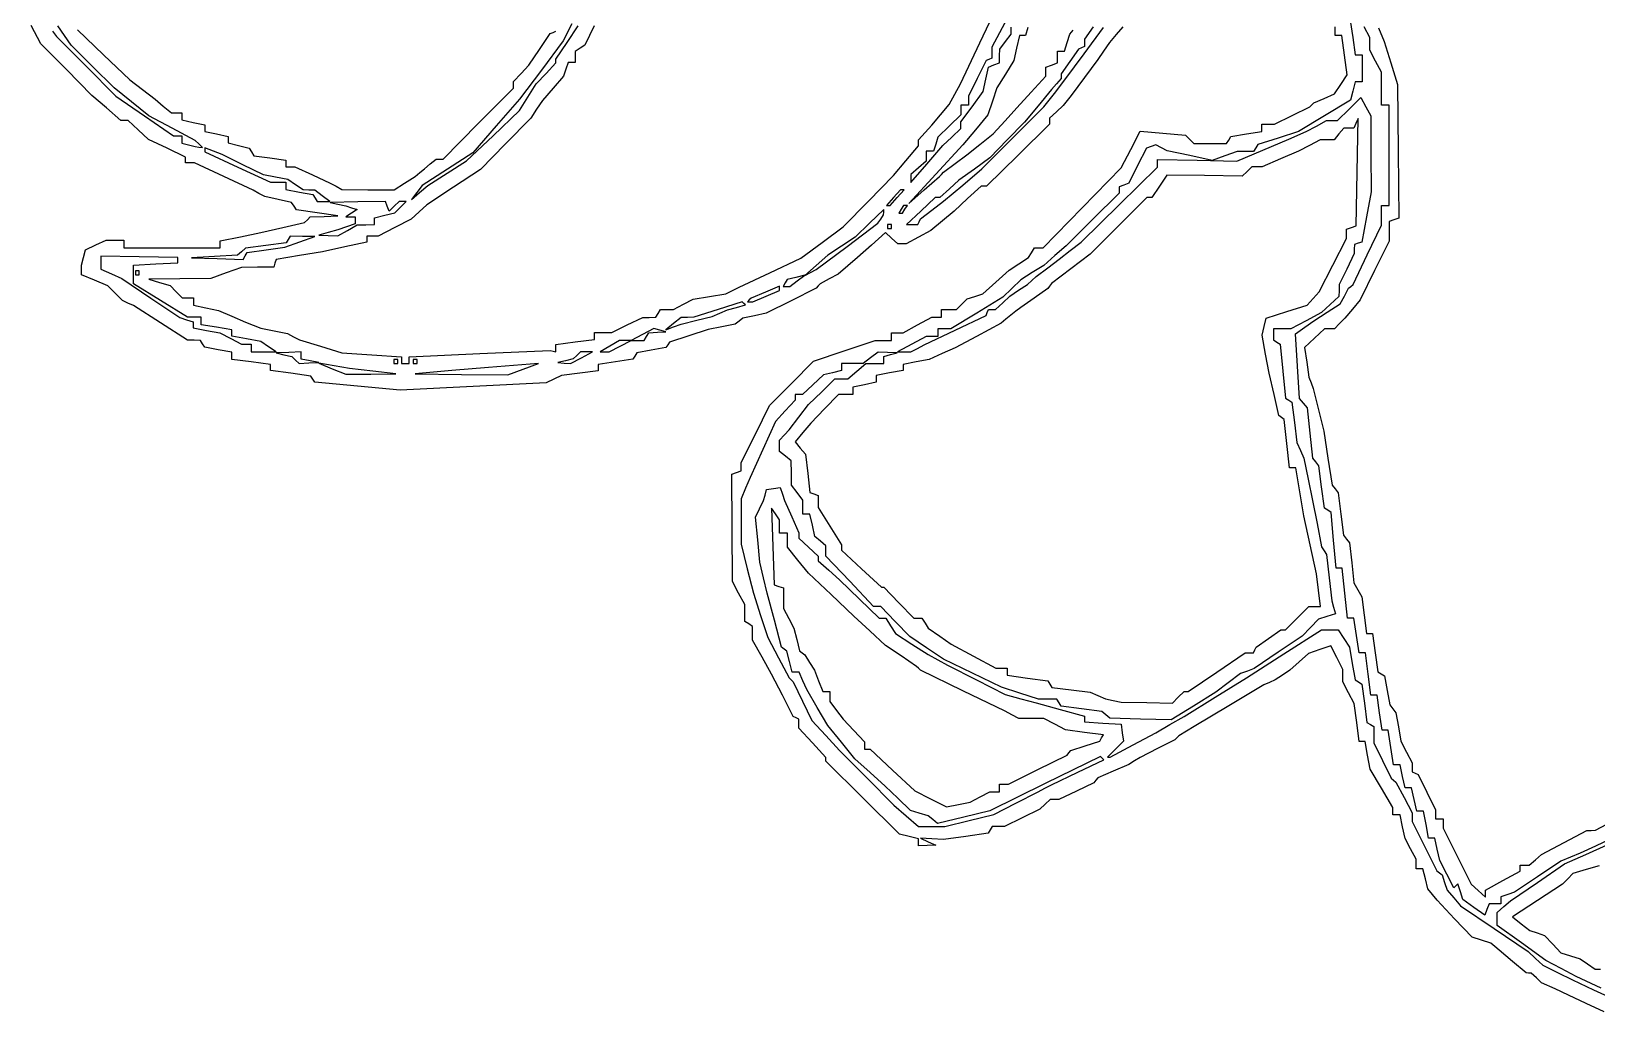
# Model space of a CAD drawing. Header units: millimetres. Extents: x 44 to 275, y 10 to 234.
# Drawn here: x 49.3 to 156.7, y 13.5 to 80.7 of the extents above; entities that cross this region are included whole.
import ezdxf

# ---------------------------------------------------------------- set-up
doc = ezdxf.new("R2010")
doc.units = ezdxf.units.MM
doc.layers.add('Capa_1', color=7, linetype='CONTINUOUS')

msp = doc.modelspace()

# ---------------------------------------------------------------- linework, layer by layer
at = {"layer": 'Capa_1', "color": 7}
for points in [[(87.896606, 81.0748), (87.251618, 79.75188), (86.92064, 79.54029), (86.589663, 79.32871), (86.589663, 78.94498), (86.589663, 78.56125), (86.342909, 78.56125), (86.096156, 78.56125), (85.943494, 78.09823), (85.790832, 77.63521), (85.065768, 76.80234), (84.340705, 75.96948), (83.94383, 75.35569), (83.546955, 74.74191), (81.815666, 72.98904), (80.084377, 71.23617), (78.243791, 70.02162), (76.403205, 68.80708), (75.874038, 68.3174), (75.344871, 67.82772), (74.212245, 67.24136), (73.079618, 66.655), (72.690891, 66.655), (72.302163, 66.655), (72.302163, 66.44732), (72.302163, 66.23964), (70.780809, 65.91278), (69.259455, 65.58593), (67.671955, 65.32185), (66.084455, 65.05778), (65.996265, 64.79806), (65.908075, 64.53834), (64.805644, 64.52674), (63.703214, 64.51514), (62.64488, 64.13386), (61.586547, 63.75259), (59.46988, 63.72589), (57.353214, 63.69919), (58.07538, 63.48169), (58.797547, 63.26418), (59.218758, 62.84297), (59.63997, 62.42176), (60.017946, 62.42176), (60.395922, 62.42176), (60.395922, 62.1782), (60.395922, 61.93464), (61.254757, 61.74601), (62.113593, 61.55738), (63.040695, 61.15914), (63.967797, 60.76091), (64.496964, 60.54841), (65.02613, 60.33591), (65.943488, 60.15457), (66.860845, 59.97322), (67.266404, 59.76138), (67.671964, 59.54953), (69.127172, 59.10522), (70.58238, 58.66091), (72.632901, 58.51915), (74.683422, 58.3774), (74.683422, 58.15062), (74.683422, 57.92384), (74.945664, 57.92175), (75.210248, 57.92175), (75.210248, 58.15589), (75.210248, 58.39002), (80.038894, 58.60155), (84.867539, 58.81307), (85.065977, 58.76427), (85.264414, 58.71547), (85.264414, 58.97094), (85.264414, 59.22642), (86.587331, 59.40191), (87.910248, 59.5774), (87.910248, 59.80789), (87.910248, 60.03839), (88.50556, 60.04739), (89.100873, 60.05639), (90.159206, 60.5676), (91.217539, 61.07881), (91.664945, 61.08781), (92.112351, 61.09681), (92.275873, 61.3614), (92.439394, 61.62598), (92.8868, 61.62798), (93.334206, 61.62998), (94.011308, 61.98333), (94.68841, 62.33669), (95.808801, 62.51585), (96.929192, 62.695), (97.380658, 62.92305), (97.832123, 63.1511), (99.94879, 64.14735), (102.06546, 65.1436), (103.52066, 66.22113), (104.97587, 67.29866), (106.69566, 69.05359), (108.41546, 70.80851), (109.27535, 71.83277), (110.13525, 72.85702), (110.13525, 73.06271), (110.13525, 73.26839), (110.59827, 73.76978), (111.06129, 74.27117), (111.65161, 74.97727), (112.24193, 75.68338), (112.62855, 76.39411), (113.01517, 77.10485), (114.35333, 79.92124), (115.6915, 82.73763)], [(124.155039, 81.02059), (123.692019, 80.47562), (123.228999, 79.93065), (122.832129, 79.34644), (122.435249, 78.76224), (121.517889, 77.53583), (120.600529, 76.30942), (120.327269, 75.96007), (120.053999, 75.61072), (119.590979, 75.17366), (119.127959, 74.7366), (119.127959, 74.53352), (119.127959, 74.33044), (116.965449, 72.21107), (114.802939, 70.09171), (114.621209, 70.09171), (114.439479, 70.09171), (113.507039, 69.23181), (112.574609, 68.37192), (111.777879, 67.71046), (110.981149, 67.049), (110.138319, 66.58598), (109.295489, 66.12296), (109.007039, 66.12296), (108.718589, 66.12296), (108.290689, 66.51019), (107.862799, 66.89743), (106.904569, 66.04717), (105.946349, 65.19692), (105.283719, 64.62301), (104.621099, 64.04911), (104.003179, 63.72351), (103.385249, 63.39791), (103.252959, 63.23908), (103.120669, 63.08025), (101.400879, 62.232), (99.681085, 61.38375), (98.887335, 61.20333), (98.093585, 61.02291), (97.829002, 60.82536), (97.564419, 60.62781), (96.638377, 60.44048), (95.712335, 60.25314), (94.389419, 59.81461), (93.066502, 59.37608), (92.933604, 59.20193), (92.800706, 59.02778), (91.806202, 58.84121), (90.811699, 58.65464), (90.676162, 58.43533), (90.540626, 58.21603), (89.356168, 58.03841), (88.17171, 57.86079), (88.17171, 57.64246), (88.17171, 57.42413), (86.914939, 57.25749), (85.658168, 57.09084), (85.129002, 56.84966), (84.599835, 56.60847), (79.592466, 56.35096), (74.585097, 56.09345), (71.657549, 56.36679), (68.730001, 56.64013), (68.595127, 56.8516), (68.460252, 57.06308), (67.071189, 57.25222), (65.682127, 57.44136), (65.682127, 57.64703), (65.682127, 57.8527), (64.35921, 58.02819), (63.036293, 58.20368), (63.036293, 58.44717), (63.036293, 58.69065), (62.107329, 58.86492), (61.178365, 59.0392), (61.033381, 59.27379), (60.888397, 59.50837), (60.440991, 59.51957), (59.993585, 59.53077), (58.141502, 60.71213), (56.289418, 61.89349), (55.912755, 62.06974), (55.536092, 62.24599), (55.029669, 62.75241), (54.523246, 63.25883), (53.620395, 63.63607), (52.717543, 64.0133), (52.721143, 64.34048), (52.724743, 64.66766), (52.867006, 65.19691), (53.009269, 65.72617), (53.709892, 66.05681), (54.410514, 66.38745), (55.019224, 66.38745), (55.627934, 66.38745), (55.627934, 66.12287), (55.627934, 65.85828), (58.935226, 65.85828), (62.242517, 65.85828), (62.242517, 66.09657), (62.242517, 66.33486), (63.63158, 66.61707), (65.020642, 66.89928), (66.524074, 67.24281), (68.027507, 67.58633), (68.221818, 67.78064), (68.416128, 67.97495), (69.364219, 68.00795), (70.312309, 68.04095), (68.887917, 68.24793), (67.463525, 68.4549), (67.300417, 68.71084), (67.137309, 68.96678), (66.219952, 69.16596), (65.302595, 69.36513), (64.897035, 69.58442), (64.491476, 69.80371), (62.479337, 70.74141), (60.467199, 71.6791), (60.16738, 71.6791), (59.864414, 71.6791), (59.864414, 71.88122), (59.864414, 72.08334), (58.590952, 72.68794), (57.31749, 73.29254), (56.618124, 73.94103), (55.918759, 74.58951), (55.668131, 74.58951), (55.417502, 74.58951), (54.428648, 75.44941), (53.439794, 76.30931), (51.691167, 78.07511), (49.942539, 79.84092), (49.281081, 81.11312)], [(50.726109, 80.71616), (51.000871, 80.35977), (53.037584, 78.31135), (55.074297, 76.26293), (57.049574, 74.89742), (59.024851, 73.53191), (59.31234, 73.53191), (59.599829, 73.53191), (59.599829, 73.28673), (59.599829, 73.04154), (60.06285, 72.92054), (60.525871, 72.79954), (60.777227, 72.76885), (61.028581, 72.73815), (60.777227, 72.97776), (60.525873, 73.21738), (58.938373, 74.06419), (57.350873, 74.91101), (56.161706, 75.8751), (54.97254, 76.83919), (53.489805, 78.2944), (52.00707, 79.74961), (51.103429, 81.07753)], [(52.460229, 80.80747), (54.244207, 79.08768), (56.028184, 77.36789), (56.902799, 76.70643), (57.777414, 76.04497), (58.332345, 75.58195), (58.887277, 75.11893), (59.243668, 75.11893), (59.600059, 75.11893), (59.600059, 74.87537), (59.600059, 74.63181), (60.393809, 74.45747), (61.187559, 74.28314), (61.187559, 74.0606), (61.187559, 73.83806), (61.981309, 73.66372), (62.775059, 73.48939), (62.775059, 73.27451), (62.775059, 73.05963), (63.500013, 72.87768), (64.224967, 72.69573), (64.387923, 72.43206), (64.550879, 72.16839), (65.647344, 72.02132), (66.743809, 71.87426), (66.743809, 71.64451), (66.743809, 71.41476), (67.045558, 71.41476), (67.347307, 71.41476), (68.566912, 70.85428), (69.786517, 70.29379), (70.183392, 70.07609), (70.580267, 69.85838), (72.375286, 69.8433), (74.170532, 69.8277), (74.888827, 70.28729), (75.607123, 70.74689), (75.92867, 71.0149), (76.250217, 71.28291), (76.645107, 71.61364), (77.039997, 71.94437), (77.283177, 71.94437), (77.526357, 71.94437), (79.940178, 74.37895), (82.353998, 76.81353), (82.353998, 77.03585), (82.353998, 77.25816), (82.877661, 77.82025), (83.401325, 78.38234), (84.134432, 79.46283), (84.867539, 80.54333), (85.065977, 80.63153), (85.264414, 80.71973)], [(86.350569, 81.22516), (85.754332, 80.05489), (84.265074, 78.05016), (82.775817, 76.04544), (81.175845, 74.21301), (79.575873, 72.38058), (77.836917, 71.25402), (76.097961, 70.12746), (75.72481, 69.64687), (75.351659, 69.16628), (75.916794, 69.64713), (76.481929, 70.12797), (77.805668, 70.97005), (79.129407, 71.81212), (80.952918, 73.54662), (82.77643, 75.28113), (83.346822, 76.19246), (83.917214, 77.10379), (84.590814, 77.81984), (85.264414, 78.5359), (85.264414, 78.66647), (85.264414, 78.79705), (86.026924, 79.93479), (86.789435, 81.07254)], [(157.15599, 13.47141), (155.93639, 14.03821), (154.71678, 14.60501), (153.79477, 15.03039), (152.87277, 15.45578), (152.5191, 15.78651), (152.16544, 16.11724), (151.9859, 16.12124), (151.80636, 16.12524), (150.88032, 16.91194), (149.95428, 17.69864), (149.66937, 17.93367), (149.38447, 18.16871), (148.74333, 18.37061), (148.1022, 18.57251), (146.91157, 19.84321), (145.72095, 21.11392), (145.40094, 21.50312), (145.08094, 21.89233), (144.90924, 22.57643), (144.73754, 23.26054), (144.50164, 23.26054), (144.26574, 23.26054), (144.26374, 23.59127), (144.26174, 23.922), (143.89143, 24.63178), (143.52112, 25.34156), (143.34287, 26.15313), (143.16462, 26.96471), (142.92106, 26.96471), (142.6775, 26.96471), (142.6775, 27.21765), (142.6775, 27.47059), (141.89813, 28.7924), (141.11876, 30.11421), (140.94264, 31.053), (140.76652, 31.99179), (140.56547, 31.99179), (140.36442, 31.99179), (140.19119, 33.29767), (140.01796, 34.60355), (139.62957, 35.34819), (139.24117, 36.09283), (139.23917, 36.5152), (139.23717, 36.93757), (138.82964, 37.75449), (138.42211, 38.57141), (137.65618, 38.30441), (136.89025, 38.03741), (136.24818, 37.46199), (135.6061, 36.88658), (135.10654, 36.55417), (134.60697, 36.22175), (134.21009, 36.04954), (133.81322, 35.87733), (131.43197, 34.44884), (129.05072, 33.02036), (128.52155, 32.70451), (127.99238, 32.38866), (127.86009, 32.25613), (127.7278, 32.12359), (126.53717, 31.51856), (125.34655, 30.91352), (124.94967, 30.67147), (124.5528, 30.42942), (123.49447, 29.96762), (122.43613, 29.50582), (122.30384, 29.3415), (122.17155, 29.17717), (120.96354, 28.60011), (119.75552, 28.02304), (119.46108, 28.02304), (119.16664, 28.02304), (118.81701, 27.69231), (118.46738, 27.36158), (117.24778, 26.76627), (116.02817, 26.17096), (115.60975, 26.17096), (115.19132, 26.17096), (115.04691, 25.9373), (114.9025, 25.70364), (113.37765, 25.48654), (111.8528, 25.26945), (111.05905, 25.31805), (110.2653, 25.36665), (110.79447, 25.12591), (111.32363, 24.88517), (110.72832, 24.86657), (110.13301, 24.84797), (110.13301, 25.08387), (110.13301, 25.31977), (109.4858, 25.48221), (108.83859, 25.64465), (106.3108, 28.1479), (103.78301, 30.65116), (103.78301, 30.77755), (103.78301, 30.90394), (102.85823, 31.91085), (101.93345, 32.91776), (101.93245, 33.22644), (101.93145, 33.53512), (101.73302, 33.62332), (101.53458, 33.71152), (100.79723, 35.16673), (100.05988, 36.62194), (99.408169, 37.78803), (98.756455, 38.95412), (98.756455, 39.42606), (98.756455, 39.898), (98.491871, 40.06152), (98.227288, 40.22504), (98.225688, 40.80474), (98.224088, 41.38444), (97.799357, 42.17819), (97.374626, 42.97194), (97.347796, 46.65733), (97.320966, 50.34272), (97.64187, 50.44969), (97.962774, 50.55666), (97.962774, 50.84118), (97.962774, 51.1257), (98.943903, 53.08437), (99.925033, 55.04305), (101.428729, 56.5608), (102.932429, 58.07856), (105.043739, 58.79348), (107.155039, 59.50839), (107.718279, 59.50839), (108.281519, 59.50839), (108.281519, 59.77298), (108.281519, 60.03756), (108.679359, 60.03756), (109.077189, 60.03756), (110.064499, 60.56673), (111.051809, 61.09589), (111.386459, 61.09589), (111.721109, 61.09589), (111.721109, 61.36048), (111.721109, 61.62506), (112.231379, 61.62506), (112.741639, 61.62506), (113.103609, 61.98703), (113.465579, 62.349), (114.005599, 62.52039), (114.545619, 62.69179), (115.448469, 63.5094), (116.351319, 64.32701), (117.012769, 64.75562), (117.674229, 65.18423), (117.885819, 65.52131), (118.097399, 65.85839), (118.387939, 65.85839), (118.678479, 65.85839), (121.361869, 68.60096), (124.045269, 71.34353), (124.696209, 72.59504), (125.347149, 73.84656), (126.899109, 73.71125), (128.451059, 73.57594), (128.737959, 73.28904), (129.024859, 73.00214), (130.146949, 73.00214), (131.269039, 73.00214), (131.418339, 73.24371), (131.567629, 73.48527), (132.624579, 73.66384), (133.681519, 73.84241), (133.681519, 74.08373), (133.681519, 74.32506), (134.115569, 74.32506), (134.549609, 74.32506), (135.769209, 74.92013), (136.988819, 75.5152), (137.121109, 75.65312), (137.253399, 75.79104), (137.967009, 76.10434), (138.680619, 76.41763), (139.104189, 77.06408), (139.527759, 77.71053), (139.348679, 79.0605), (139.169599, 80.41048), (138.939109, 80.41048), (138.708609, 80.41048), (138.706609, 81.00579)], [(139.73854, 81.4553), (139.91616, 80.27084), (140.09378, 79.08638), (140.32832, 79.08638), (140.56286, 79.08638), (140.56286, 78.16034), (140.56286, 77.2343), (140.32696, 77.2343), (140.09106, 77.2343), (139.93312, 76.60503), (139.77519, 75.97577), (137.98621, 74.90446), (136.19724, 73.83315), (134.80415, 73.38529), (133.41107, 72.93743), (133.26719, 72.70461), (133.1233, 72.4718), (132.56239, 72.4718), (132.00147, 72.4718), (131.1409, 72.16061), (130.28033, 71.84943), (128.74087, 72.18397), (127.2014, 72.51852), (126.80453, 72.71788), (126.40765, 72.91724), (126.08598, 72.80778), (125.76431, 72.69832), (125.16294, 71.49419), (124.56157, 70.29006), (124.22784, 70.162), (123.89411, 70.03393), (123.89411, 69.81419), (123.89411, 69.59446), (122.07547, 67.79198), (120.25683, 65.98951), (119.49578, 65.32114), (118.73474, 64.65276), (117.94099, 64.15529), (117.14724, 63.65782), (116.53746, 63.05934), (115.92769, 62.46087), (114.14031, 61.38092), (112.35293, 60.30096), (111.90581, 60.30096), (111.45869, 60.30096), (111.45869, 60.03638), (111.45869, 59.7718), (111.06086, 59.7718), (110.66303, 59.7718), (109.67572, 59.24263), (108.68841, 58.71346), (109.1511, 58.71346), (109.61379, 58.71346), (110.07322, 58.95564), (110.53265, 59.19781), (112.64932, 60.20964), (114.76599, 61.22148), (114.85419, 61.42268), (114.94239, 61.62388), (115.18492, 61.62388), (115.42745, 61.62388), (115.91298, 62.0869), (116.3985, 62.54992), (117.00373, 62.9468), (117.60896, 63.34367), (117.90727, 63.6139), (118.20558, 63.88412), (118.99933, 64.48179), (119.79308, 65.07945), (120.5428, 65.66677), (121.29252, 66.25409), (123.91624, 68.81725), (126.53995, 71.38041), (126.53995, 71.65137), (126.53995, 71.92233), (129.25925, 71.86633), (131.97854, 71.81033), (133.16185, 72.30221), (134.34516, 72.79409), (135.53579, 73.31254), (136.72641, 73.83099), (137.42869, 74.20972), (138.13098, 74.58845), (138.50295, 74.58845), (138.87492, 74.58845), (139.67851, 75.37412), (140.48211, 76.15978), (140.8164, 75.53515), (141.15069, 74.91052), (141.16769, 72.30209), (141.18469, 69.69366), (140.8689, 67.97387), (140.5531, 66.25408), (140.29338, 66.16588), (140.03365, 66.07768), (140.02465, 65.769), (140.01565, 65.46032), (139.50444, 64.40199), (138.99323, 63.34365), (138.98423, 62.92675), (138.97523, 62.50985), (138.37992, 61.96243), (137.78461, 61.41501), (136.73019, 60.85798), (135.67578, 60.30094), (135.07655, 60.30094), (134.47731, 60.30094), (134.47731, 59.91968), (134.47731, 59.53842), (134.70713, 59.39639), (134.93695, 59.25435), (135.11943, 57.40248), (135.30191, 55.55061), (135.52628, 55.41194), (135.75066, 55.27327), (135.92255, 53.8845), (136.09445, 52.49574), (136.33505, 51.96657), (136.57564, 51.4374), (136.86949, 49.98219), (137.16333, 48.52699), (137.47411, 46.93949), (137.78489, 45.35199), (137.95015, 45.0874), (138.1154, 44.82282), (138.29645, 43.23532), (138.4775, 41.64782), (138.60513, 41.20614), (138.73276, 40.76446), (138.15123, 40.57989), (137.5697, 40.39531), (137.01569, 39.81069), (136.46169, 39.22607), (134.81331, 38.11556), (133.16493, 37.00504), (132.69664, 36.83237), (132.22836, 36.65969), (131.37435, 36.01799), (130.52033, 35.37628), (128.9931, 34.42653), (127.46586, 33.47677), (125.36122, 33.53987), (123.25658, 33.60307), (122.97997, 33.82551), (122.70336, 34.04795), (121.31459, 34.23466), (119.92582, 34.42136), (119.77762, 34.66116), (119.62942, 34.90096), (118.99282, 34.90096), (118.35622, 34.90096), (117.09021, 35.31287), (115.82419, 35.72477), (113.83981, 36.68474), (111.85544, 37.6447), (110.69295, 38.42836), (109.53047, 39.21201), (108.5411, 40.23148), (107.55174, 41.25096), (107.30198, 41.25096), (107.05222, 41.25096), (105.41893, 42.98508), (103.78565, 44.7192), (103.78565, 45.06935), (103.78565, 45.41949), (103.40578, 45.73476), (103.02591, 46.05002), (102.85559, 46.82549), (102.68527, 47.60095), (102.44171, 47.60095), (102.19815, 47.60095), (102.19815, 48.07955), (102.19815, 48.55815), (101.80969, 49.07174), (101.42123, 49.58533), (101.41323, 50.41283), (101.40523, 51.24033), (101.00835, 51.5697), (100.61148, 51.89908), (100.61148, 52.28246), (100.61148, 52.66584), (100.94221, 53.02096), (101.27294, 53.37608), (101.93439, 54.24168), (102.59585, 55.10729), (103.49634, 55.98433), (104.39682, 56.86137), (104.84491, 56.86137), (105.29301, 56.86137), (105.90314, 57.39054), (106.51328, 57.9197), (107.13425, 57.9197), (107.75523, 57.9197), (107.75523, 58.16489), (107.75523, 58.41007), (108.21825, 58.53107), (108.68127, 58.65207), (108.01981, 58.67437), (107.35835, 58.69667), (106.84476, 58.3082), (106.33117, 57.91974), (105.58799, 57.91974), (104.84481, 57.91974), (104.84481, 57.68384), (104.84481, 57.44794), (104.22888, 57.29335), (103.61294, 57.13876), (102.89233, 56.47092), (102.17171, 55.80308), (101.92076, 55.80308), (101.66981, 55.80308), (101.66981, 55.60194), (101.66981, 55.4008), (100.99696, 54.67516), (100.32412, 53.94953), (99.454246, 52.03203), (98.584373, 50.11454), (98.275009, 49.37448), (97.965645, 48.63443), (97.965645, 47.08075), (97.965645, 45.52707), (98.386498, 43.85205), (98.807352, 42.17704), (99.299483, 40.65176), (99.791614, 39.12648), (100.53227, 37.74134), (101.27294, 36.3562), (101.40547, 36.22391), (101.53801, 36.09162), (102.1836, 34.7687), (102.8292, 33.44579), (103.77086, 32.41721), (104.71252, 31.38864), (106.58031, 29.5068), (108.44811, 27.62495), (109.29, 26.89735), (110.1319, 26.16975), (111.03886, 26.16975), (111.94582, 26.16975), (113.62084, 26.58157), (115.29585, 26.99338), (116.81935, 27.77129), (118.34284, 28.54919), (118.80372, 28.79171), (119.2646, 29.03423), (121.05947, 29.88611), (122.85434, 30.738), (122.73274, 30.8596), (122.61114, 30.9812), (118.8212, 29.1162), (115.03127, 27.25121), (113.23579, 26.81829), (111.44031, 26.38538), (111.11912, 26.64205), (110.79794, 26.89873), (110.18942, 27.08542), (109.58091, 27.27212), (108.71963, 28.10999), (107.85835, 28.94787), (106.8146, 29.88525), (105.77085, 30.82264), (104.84481, 31.95665), (103.91877, 33.09066), (103.19566, 34.32656), (102.47256, 35.56245), (102.21003, 36.15777), (101.94749, 36.75308), (101.70504, 36.75308), (101.46259, 36.75308), (101.28064, 37.47803), (101.09869, 38.20299), (100.92123, 38.33793), (100.74377, 38.47287), (100.25159, 40.32495), (99.75941, 42.17704), (99.508141, 43.23537), (99.256873, 44.2937), (99.107088, 45.83631), (98.957303, 47.37891), (99.235877, 47.95297), (99.514451, 48.52704), (99.614291, 48.90079), (99.714121, 49.27455), (100.179169, 49.34285), (100.644209, 49.41115), (100.799129, 48.96914), (100.954039, 48.52713), (101.444219, 47.41716), (101.934389, 46.3072), (101.934389, 46.12459), (101.934389, 45.94197), (102.595849, 45.32895), (103.257309, 44.71594), (103.257309, 44.55838), (103.257309, 44.40082), (103.984919, 43.74217), (104.712519, 43.08353), (106.077389, 41.77043), (107.442259, 40.45734), (107.667389, 40.45734), (107.892519, 40.45734), (108.221029, 39.93131), (108.549539, 39.40529), (109.673739, 38.68132), (110.797939, 37.95736), (111.459389, 37.5947), (112.120849, 37.23205), (114.105229, 36.22243), (116.089599, 35.21281), (117.147939, 34.93782), (118.206269, 34.66284), (119.859919, 34.20272), (121.513559, 33.74261), (121.513559, 33.54259), (121.513559, 33.34258), (122.770329, 33.26198), (124.027099, 33.18138), (124.109499, 32.60234), (124.191899, 32.0233), (123.646469, 31.47786), (123.101029, 30.93243), (123.196129, 30.93243), (123.291129, 30.93243), (124.849729, 31.76771), (126.408329, 32.603), (127.384339, 33.15677), (128.360349, 33.71055), (130.493939, 35.03347), (132.627529, 36.35638), (135.201069, 38.01003), (137.774609, 39.66368), (138.344899, 39.66368), (138.915179, 39.66368), (139.309029, 39.06259), (139.702879, 38.4615), (139.891649, 37.34418), (140.080419, 36.22686), (140.314309, 36.08231), (140.548199, 35.93776), (140.723039, 34.61978), (140.897869, 33.3018), (141.127579, 33.15983), (141.357289, 33.01786), (141.357289, 32.46714), (141.357289, 31.91643), (141.952359, 30.69682), (142.547429, 29.47722), (142.712949, 29.34493), (142.878479, 29.21263), (143.440799, 28.15822), (144.003119, 27.1038), (144.003119, 26.81142), (144.003119, 26.51903), (144.843279, 24.82312), (145.683429, 23.12722), (145.865949, 22.99493), (146.048469, 22.86263), (146.223859, 22.33347), (146.399239, 21.8043), (146.854829, 21.27231), (147.310419, 20.74033), (149.630419, 19.17075), (151.950409, 17.60118), (152.459919, 17.1265), (152.969429, 16.65183), (153.976379, 16.1545), (154.983329, 15.65718), (156.438539, 14.97645), (157.893749, 14.29573)], [(122.10742, 81.01534), (121.51211, 80.16616), (121.51211, 79.91291), (121.51211, 79.65966), (121.31367, 79.57146), (121.11524, 79.48326), (120.51992, 78.63407), (119.92461, 77.78489), (119.92461, 77.62299), (119.92461, 77.46108), (119.59388, 77.0916), (119.26315, 76.72212), (118.33711, 75.60279), (117.41107, 74.48346), (116.22044, 73.2585), (115.02982, 72.03354), (113.97149, 71.26048), (112.91315, 70.48742), (112.2544, 69.89211), (111.59564, 69.2968), (111.43151, 69.2968), (111.26738, 69.2968), (110.28549, 68.37076), (109.3036, 67.44471), (109.69727, 67.44471), (110.09093, 67.44471), (110.17913, 67.64799), (110.26733, 67.85126), (111.06108, 68.44815), (111.85483, 69.04505), (113.17185, 70.16311), (114.48886, 71.28117), (116.61143, 73.4019), (118.734, 75.52262), (119.45514, 76.4446), (120.17629, 77.36659), (121.50567, 79.16462), (122.83504, 80.96265)], [(117.62641, 80.96679), (117.48106, 80.411), (117.26836, 80.411), (117.05566, 80.411), (116.86834, 79.55811), (116.68101, 78.70523), (116.09418, 77.77218), (115.50735, 76.83912), (115.20004, 75.91308), (114.89272, 74.98704), (114.03494, 73.94927), (113.17716, 72.9115), (111.32798, 70.90656), (109.47881, 68.90162), (110.52954, 69.82774), (111.57946, 70.75379), (111.71725, 70.8952), (111.85504, 71.03661), (112.64879, 71.63042), (113.44254, 72.22422), (114.35207, 72.94421), (115.2616, 73.6642), (116.07186, 74.55526), (116.88212, 75.44632), (117.87101, 76.53964), (118.8599, 77.63295), (118.8629, 77.93537), (118.8659, 78.2378), (119.26277, 78.39009), (119.65965, 78.54239), (119.65965, 78.94757), (119.65965, 79.35274), (119.9064, 79.35274), (120.15316, 79.35274), (120.33565, 79.92773), (120.51814, 80.50272), (120.75526, 80.78763)], [(116.22049, 81.59387), (115.69133, 80.60656), (115.16216, 79.61925), (115.16216, 79.24346), (115.16216, 78.86767), (114.96372, 78.77947), (114.76529, 78.69127), (114.16997, 77.47166), (113.57466, 76.25206), (113.57466, 75.95031), (113.57466, 75.64856), (113.31008, 75.64856), (113.04549, 75.64856), (113.03849, 75.31783), (113.03149, 74.9871), (112.2507, 74.22101), (111.46992, 73.45493), (111.31418, 72.96424), (111.15844, 72.47356), (110.91169, 72.47356), (110.66493, 72.47356), (110.66493, 72.13548), (110.66493, 71.79741), (110.13577, 71.34432), (109.6066, 70.89124), (109.6066, 70.60797), (109.6066, 70.32471), (110.70301, 71.59759), (111.79993, 72.87045), (112.4228, 73.45313), (113.04566, 74.03581), (113.04566, 74.2609), (113.04566, 74.486), (113.80783, 75.53031), (114.57, 76.57462), (114.75004, 77.41241), (114.93008, 78.2502), (115.31079, 78.3963), (115.6915, 78.54239), (115.6995, 79.01371), (115.7075, 79.48504), (116.09596, 79.99863), (116.48442, 80.51222), (116.48442, 80.99081)], [(157.62871, 25.31779), (156.57037, 24.83197), (155.51204, 24.34615), (154.85058, 24.06506), (154.18912, 23.78396), (152.60162, 22.72413), (151.01412, 21.66429), (150.5511, 21.50546), (150.08808, 21.34662), (150.08808, 21.11289), (150.08808, 20.87917), (149.6829, 20.87917), (149.27772, 20.87917), (149.12607, 20.48397), (148.97442, 20.08878), (148.22398, 20.62314), (147.47354, 21.1575), (147.30145, 21.69973), (147.12935, 22.24196), (146.98743, 22.10005), (146.84552, 21.95813), (146.36548, 22.8997), (145.88544, 23.84127), (145.71678, 24.60918), (145.54812, 25.37709), (145.334, 25.37709), (145.11989, 25.37709), (144.94616, 26.30313), (144.77244, 27.22917), (144.54086, 27.22917), (144.30929, 27.22917), (144.13496, 28.02292), (143.96062, 28.81667), (143.73808, 28.81667), (143.51554, 28.81667), (143.34121, 29.61042), (143.16687, 30.40417), (142.93952, 30.40417), (142.71217, 30.40417), (142.53363, 31.59479), (142.35508, 32.78542), (142.15058, 32.78542), (141.94608, 32.78542), (141.76754, 33.97604), (141.58899, 35.16667), (141.37111, 35.16667), (141.15322, 35.16667), (140.9714, 36.62188), (140.78959, 38.07709), (140.57408, 38.07709), (140.35858, 38.07709), (140.18004, 39.26771), (140.00149, 40.45834), (139.78394, 40.45834), (139.56639, 40.45834), (139.38222, 42.17813), (139.19805, 43.89792), (138.99252, 43.89792), (138.78699, 43.89792), (138.60976, 45.80482), (138.43253, 47.71173), (138.20691, 47.85534), (137.98129, 47.99896), (137.78735, 49.45417), (137.59341, 50.90938), (137.39293, 51.17396), (137.19245, 51.43854), (137.00536, 53.15572), (136.81826, 54.87289), (136.54498, 55.20217), (136.2717, 55.53146), (136.13355, 57.74582), (135.9954, 59.96017), (136.62559, 60.40542), (137.25579, 60.85066), (138.15701, 61.43627), (139.05822, 62.02188), (139.34763, 62.55104), (139.63704, 63.08021), (139.79155, 63.2125), (139.94606, 63.34479), (140.91603, 65.37464), (141.886, 67.40449), (141.886, 68.08662), (141.886, 68.76875), (142.15058, 68.76875), (142.41516, 68.76875), (142.41516, 72.20833), (142.41516, 75.64792), (142.15058, 75.64792), (141.886, 75.64792), (141.884, 76.7724), (141.882, 77.89688), (141.48675, 78.65472), (141.09151, 79.41257), (141.08951, 79.84535), (141.08751, 80.27813), (140.70216, 81.01691)], [(141.698595, 80.939542), (142.067245, 80.013502), (142.534335, 78.532752), (143.001415, 77.052012), (143.038415, 72.469432), (143.075415, 67.886862), (142.744685, 67.776572), (142.413955, 67.666282), (142.413955, 66.984882), (142.413955, 66.303482), (141.421775, 64.298382), (140.429585, 62.293282), (139.900415, 61.659342), (139.371255, 61.025402), (139.021625, 60.663722), (138.671995, 60.302042), (138.332655, 60.302042), (137.993315, 60.302042), (137.305895, 59.664972), (136.618485, 59.027892), (136.760655, 58.011322), (136.902825, 56.994752), (137.058265, 56.597882), (137.213695, 56.201002), (137.576295, 54.745792), (137.938895, 53.290592), (138.219785, 51.438502), (138.500675, 49.586422), (138.707895, 49.321842), (138.915125, 49.057252), (139.106665, 47.602042), (139.298215, 46.146842), (139.496805, 45.882252), (139.695395, 45.617672), (139.849195, 44.248812), (140.002995, 42.879952), (140.268875, 42.396732), (140.534765, 41.913502), (140.696825, 40.656732), (140.858885, 39.399962), (141.073165, 39.399962), (141.287455, 39.399962), (141.461505, 38.087922), (141.635555, 36.775882), (141.862465, 36.635632), (142.089385, 36.495392), (142.275355, 35.500282), (142.461315, 34.505172), (142.667725, 34.240592), (142.874125, 33.976002), (143.050815, 32.994992), (143.227495, 32.013982), (143.612845, 31.275202), (143.998195, 30.536422), (144.000195, 30.227742), (144.002195, 29.919062), (144.200635, 29.830862), (144.399075, 29.742662), (144.994385, 28.523062), (145.589695, 27.303452), (145.589695, 27.001702), (145.589695, 26.699952), (145.854285, 26.699952), (146.118865, 26.699952), (146.118865, 26.376362), (146.118865, 26.052772), (147.077185, 24.139212), (148.035495, 22.225642), (148.532385, 21.775952), (149.029285, 21.326272), (149.029285, 21.571242), (149.029285, 21.816212), (150.219905, 22.466622), (151.410535, 23.117032), (151.410535, 23.320992), (151.410535, 23.524952), (151.720425, 23.524952), (152.030325, 23.524952), (152.448035, 23.891772), (152.865745, 24.258592), (154.424345, 25.082402), (155.982935, 25.906202), (156.276425, 25.908202), (156.569905, 25.910202), (157.357795, 26.321032)], [(156.9665, 15.08476), (155.24671, 15.89327), (154.20962, 16.43592), (153.17254, 16.97858), (151.49765, 18.18347), (149.82275, 19.38836), (149.82275, 19.82851), (149.82275, 20.26867), (150.28577, 20.67405), (150.74879, 21.07942), (152.60087, 22.34189), (154.45296, 23.60435), (155.90816, 24.26199), (157.36337, 24.91963)], [(156.83422, 23.48286), (155.93103, 23.21524), (155.02785, 22.94762), (154.66653, 22.58629), (154.3052, 22.22497), (152.58685, 21.09522), (150.86849, 19.96547), (151.47011, 19.50093), (152.07172, 19.03639), (152.57605, 18.86879), (153.08037, 18.70118), (153.63438, 18.10744), (154.18838, 17.51369), (154.84984, 17.30899), (155.5113, 17.10428), (156.03319, 16.74305), (156.55508, 16.38181), (156.91199, 16.38181)]]:
    msp.add_lwpolyline(points, dxfattribs=at)
for points in [[(125.79291, 34.66909), (127.55995, 34.63839), (127.95683, 35.03527), (128.3537, 35.43214), (128.49701, 35.43214), (128.64032, 35.43214), (130.59011, 36.75506), (132.5399, 38.07798), (132.8249, 38.07798), (133.1099, 38.07798), (133.1981, 38.27641), (133.2863, 38.47485), (134.13548, 39.07016), (134.98466, 39.66548), (135.14802, 39.66548), (135.31138, 39.66548), (136.10513, 40.45923), (136.89888, 41.25298), (137.30204, 41.25298), (137.70521, 41.25298), (137.56746, 42.37745), (137.4297, 43.50193), (136.9976, 45.48631), (136.56549, 47.47068), (136.28578, 49.12433), (136.00606, 50.77797), (135.79664, 50.77797), (135.58722, 50.77797), (135.39713, 52.43162), (135.20704, 54.08527), (135.03101, 54.21756), (134.85498, 54.34985), (134.52448, 55.80506), (134.19398, 57.26027), (133.94641, 58.56834), (133.69884, 59.87641), (133.84457, 60.45704), (133.9903, 61.03767), (135.39807, 61.48046), (136.80583, 61.92326), (137.21665, 62.37721), (137.62748, 62.83117), (138.56574, 64.66333), (139.50401, 66.49549), (139.50401, 66.81677), (139.50401, 67.13804), (139.83474, 67.24815), (140.16547, 67.35827), (140.22527, 71.04052), (140.28507, 74.72277), (140.13712, 74.39204), (139.98918, 74.06131), (139.64675, 74.06131), (139.30432, 74.06131), (138.97494, 73.66443), (138.64556, 73.26756), (138.17024, 73.26756), (137.69491, 73.26756), (136.94586, 72.87422), (136.19682, 72.48089), (134.95456, 71.94818), (133.71231, 71.41547), (133.35383, 71.41547), (132.99536, 71.41547), (132.66963, 71.08975), (132.3439, 70.76402), (129.76156, 70.80582), (127.17922, 70.84762), (126.66093, 70.07402), (126.14265, 69.30043), (125.97082, 69.29967), (125.799, 69.29891), (123.85416, 67.35643), (121.90932, 65.41395), (120.5864, 64.41396), (119.26348, 63.41397), (119.13119, 63.23484), (118.9989, 63.0557), (118.07286, 62.41416), (117.14682, 61.77261), (116.80691, 61.50086), (116.46699, 61.22912), (116.13337, 60.96453), (115.79976, 60.69995), (114.95193, 60.23693), (114.10411, 59.77391), (113.3765, 59.38805), (112.6489, 59.00218), (111.76237, 58.60129), (110.87584, 58.20039), (109.97643, 58.03166), (109.07702, 57.86293), (109.07702, 57.65724), (109.07702, 57.45155), (108.15098, 57.27782), (107.22494, 57.1041), (107.22494, 56.87252), (107.22494, 56.64095), (106.43119, 56.46662), (105.63744, 56.29228), (105.63744, 56.04872), (105.63744, 55.80516), (105.14253, 55.80516), (104.64762, 55.80516), (103.69777, 54.81297), (102.74791, 53.82078), (102.20616, 53.18252), (101.66441, 52.54426), (102.02979, 52.12419), (102.39517, 51.70412), (102.53507, 50.38987), (102.67498, 49.07563), (102.96559, 48.97873), (103.25619, 48.88183), (103.25619, 48.47012), (103.25619, 48.05842), (104.04994, 46.76841), (104.84369, 45.4784), (104.84369, 45.29992), (104.84369, 45.12144), (106.22089, 43.84869), (107.59808, 42.57593), (107.67638, 42.57593), (107.75468, 42.57593), (108.78175, 41.5176), (109.80883, 40.45927), (110.09123, 40.45927), (110.37363, 40.45927), (110.58521, 40.11526), (110.7968, 39.77125), (111.59055, 39.22017), (112.3843, 38.66909), (113.91161, 37.84439), (115.43893, 37.01968), (115.82984, 37.01968), (116.22075, 37.01968), (116.22075, 36.77993), (116.22075, 36.54017), (117.60982, 36.35103), (118.99888, 36.16189), (119.14553, 35.93136), (119.29217, 35.70084), (120.60074, 35.5455), (121.9093, 35.39015), (122.43846, 35.16022), (122.96763, 34.93029), (123.4968, 34.81505), (124.02596, 34.69982)], [(69.323307, 69.03399), (69.755137, 69.03399), (69.241547, 69.42245), (68.727956, 69.81091), (68.323807, 69.81891), (67.919657, 69.82691), (67.397765, 70.18364), (66.875873, 70.54037), (66.037182, 70.70195), (65.198492, 70.86354), (63.788224, 71.55615), (62.377956, 72.24876), (61.782643, 72.4865), (61.187331, 72.72423), (61.187331, 72.5814), (61.187331, 72.43856), (63.441088, 71.39732), (65.694845, 70.35608), (66.219213, 70.35608), (66.743581, 70.35608), (66.743581, 70.10349), (66.743581, 69.85089), (67.672545, 69.67662), (68.601509, 69.50234), (68.746493, 69.26775), (68.891477, 69.03316)], [(108.06886, 68.76941), (108.20115, 68.76941), (108.68004, 69.29858), (109.15893, 69.82774), (109.02664, 69.82774), (108.89435, 69.82774), (108.41546, 69.29858), (107.93657, 68.76941)], [(69.653998, 66.69343), (70.315456, 66.67153), (70.976914, 67.04965), (71.638373, 67.42777), (72.233685, 67.43677), (72.828998, 67.44577), (72.828998, 67.68167), (72.828998, 67.91758), (73.522417, 68.09161), (74.215837, 68.26565), (74.59965, 68.64946), (74.983462, 69.03327), (74.752897, 69.03327), (74.522331, 69.03327), (74.171758, 68.70255), (73.821185, 68.37182), (73.699918, 68.70255), (73.57865, 69.03327), (71.68247, 69.00257), (69.786289, 68.97187), (70.315456, 68.85478), (70.844623, 68.73769), (71.234083, 68.60665), (71.623543, 68.47562), (71.234083, 68.22932), (70.844623, 67.98302), (71.175352, 67.97902), (71.506081, 67.97502), (71.506081, 67.7413), (71.506081, 67.50757), (70.910768, 67.30407), (70.315456, 67.10056), (69.653998, 66.90764), (68.992539, 66.71471)], [(108.91339, 68.24024), (109.04568, 68.24024), (109.20921, 68.50483), (109.37273, 68.76941), (109.24044, 68.76941), (109.10814, 68.76941), (108.94462, 68.50483), (108.7811, 68.24024)], [(102.72691, 64.15823), (103.12379, 64.36763), (105.24046, 65.95806), (107.35712, 67.54849), (107.55151, 67.82821), (107.74589, 68.10793), (107.74989, 68.3017), (107.75389, 68.49546), (106.77271, 67.5426), (105.79153, 66.58975), (104.85448, 65.96894), (103.91743, 65.34813), (103.12368, 64.64847), (102.32993, 63.94882)], [(62.031612, 65.11525), (63.801934, 65.06525), (63.950137, 65.30505), (64.098339, 65.54485), (65.390171, 65.72252), (66.682004, 65.90019), (67.70498, 66.26486), (68.727956, 66.62953), (67.883675, 66.64113), (67.039394, 66.65273), (66.897426, 66.42303), (66.755458, 66.19332), (65.367071, 66.00914), (63.978684, 65.82496), (63.698335, 65.5923), (63.417986, 65.35963), (61.839638, 65.26243), (60.261289, 65.16523)], [(108.15087, 67.18191), (108.28316, 67.18191), (108.28316, 67.3142), (108.28316, 67.44649), (108.15087, 67.44649), (108.01858, 67.44649), (108.01858, 67.3142), (108.01858, 67.18191)], [(65.214952, 58.7155), (66.067574, 58.7155), (65.545682, 59.07484), (65.023789, 59.43417), (64.031602, 59.616), (63.039414, 59.79782), (63.039414, 60.01659), (63.039414, 60.23537), (61.981081, 60.40461), (60.922748, 60.57384), (60.922748, 60.8353), (60.922748, 61.09675), (60.459727, 61.10375), (59.996706, 61.11075), (58.144623, 62.24901), (56.292539, 63.38726), (56.292539, 64.02765), (56.292539, 64.66803), (57.813893, 64.74743), (59.335248, 64.82683), (59.334484, 65.01206), (59.333721, 65.1973), (56.688651, 65.2415), (54.043581, 65.2857), (54.043581, 64.83651), (54.043581, 64.38732), (54.771185, 64.06571), (55.498789, 63.7441), (57.483164, 62.41335), (59.467539, 61.08261), (59.93056, 60.92631), (60.393581, 60.77), (60.393581, 60.56572), (60.393581, 60.36145), (61.308447, 60.18982), (62.223312, 60.01819), (62.962092, 59.63283), (63.700873, 59.24748), (64.031602, 59.24548), (64.362331, 59.24348), (64.362331, 58.9789), (64.362331, 58.71431)], [(56.557123, 64.00689), (56.689414, 64.00689), (56.689414, 64.13918), (56.689414, 64.27147), (56.557123, 64.27147), (56.424831, 64.27147), (56.424831, 64.13918), (56.424831, 64.00689)], [(101.07323, 63.21304), (101.30286, 63.21304), (101.81645, 63.59676), (102.33004, 63.98047), (101.7306, 63.8294), (101.13117, 63.67833), (100.98738, 63.44569), (100.8436, 63.21304)], [(98.590274, 62.15471), (98.775161, 62.15471), (99.692704, 62.53808), (100.61025, 62.92146), (100.61025, 63.0708), (100.61025, 63.22014), (99.631651, 62.81126), (98.653053, 62.40237), (98.52922, 62.27854), (98.405387, 62.15471)], [(93.334206, 60.43084), (93.863373, 60.63025), (94.921706, 60.8859), (95.98004, 61.14154), (96.509206, 61.36691), (97.038373, 61.59228), (97.653624, 61.76536), (98.268876, 61.93844), (98.158411, 62.04891), (98.047946, 62.15937), (96.384213, 61.62787), (94.720479, 61.09637), (94.291926, 61.08837), (93.863373, 61.08037), (93.334206, 60.65631), (92.805039, 60.23225)], [(90.871195, 59.5105), (91.318601, 59.5085), (91.482123, 59.77309), (91.645644, 60.03767), (92.225342, 60.06837), (92.805039, 60.09907), (92.391346, 60.21057), (91.977653, 60.32207), (91.200721, 59.91692), (90.423789, 59.51177)], [(88.607608, 58.7245), (88.908094, 58.7155), (89.665942, 59.11075), (90.423789, 59.50599), (90.026914, 59.49799), (89.630039, 59.48999), (88.968581, 59.11187), (88.307123, 58.73375)], [(68.317852, 57.95775), (68.992539, 57.99375), (68.397227, 58.10841), (67.801914, 58.22307), (67.801914, 58.46925), (67.801914, 58.71543), (66.942018, 58.68473), (66.082123, 58.65403), (66.611289, 58.52675), (67.140456, 58.39947), (67.39181, 58.16057), (67.643164, 57.92166)], [(74.284206, 57.92175), (74.416498, 57.92175), (74.416498, 58.05405), (74.416498, 58.18634), (74.284206, 58.18634), (74.151914, 58.18634), (74.151914, 58.05405), (74.151914, 57.92175)], [(75.607123, 57.92175), (75.739414, 57.92175), (75.739414, 58.05405), (75.739414, 58.18634), (75.607123, 58.18634), (75.474831, 58.18634), (75.474831, 58.05405), (75.474831, 57.92175)], [(85.829483, 57.95245), (86.26226, 57.92175), (87.020108, 58.317), (87.777956, 58.71224), (87.367852, 58.71424), (86.957748, 58.71624), (86.706394, 58.47734), (86.455039, 58.23844), (85.925873, 58.11116), (85.396706, 57.98388)], [(72.564414, 57.1999), (74.284206, 57.2089), (72.696706, 57.39999), (71.109206, 57.59109), (70.050873, 57.76489), (68.992539, 57.93869), (69.918581, 57.56502), (70.844623, 57.19134)], [(78.782123, 57.1791), (81.957123, 57.1359), (83.015456, 57.53131), (84.073789, 57.92673), (82.353998, 57.7849), (80.634206, 57.64307), (78.120664, 57.43265), (75.607123, 57.22224)], [(112.87386, 27.68485), (113.68388, 27.84685), (114.35696, 28.19812), (115.03004, 28.54939), (115.36077, 28.55139), (115.6915, 28.55339), (115.6915, 28.81797), (115.6915, 29.08255), (115.99807, 29.08255), (116.30464, 29.08255), (118.31317, 30.07458), (120.32171, 31.06661), (120.454, 31.22686), (120.58629, 31.38712), (121.57479, 31.70935), (122.56329, 32.03157), (122.69423, 32.24344), (122.82517, 32.4553), (121.52433, 32.62786), (120.22348, 32.80043), (119.47884, 33.18882), (118.73421, 33.57721), (117.87072, 33.57921), (117.00723, 33.58121), (116.5478, 33.82753), (116.08837, 34.07385), (113.17796, 35.48068), (110.26754, 36.88751), (110.13525, 37.02104), (110.00296, 37.15457), (108.9402, 37.87464), (107.87744, 38.59471), (106.79421, 39.59369), (105.71097, 40.59267), (104.1528, 42.07227), (102.59462, 43.55188), (101.86702, 44.44434), (101.13941, 45.33681), (101.13941, 45.80901), (101.13941, 46.28121), (100.87483, 46.28121), (100.61025, 46.28121), (100.60625, 46.74423), (100.60225, 47.20725), (100.32581, 47.60412), (100.04936, 48.001), (100.14576, 45.37243), (100.24216, 42.74385), (100.55852, 42.6384), (100.87488, 42.53294), (100.87688, 41.82739), (100.87888, 41.12183), (101.23327, 40.44274), (101.58765, 39.76365), (101.78178, 38.99018), (101.97591, 38.21672), (102.15337, 38.08178), (102.33083, 37.94683), (102.66538, 37.41767), (102.99993, 36.8885), (103.28658, 36.1609), (103.57322, 35.43329), (103.81192, 35.43329), (104.05062, 35.43329), (104.05062, 35.09023), (104.05062, 34.74717), (104.51364, 34.13742), (104.97666, 33.52766), (105.70427, 32.75156), (106.43187, 31.97546), (106.43187, 31.72), (106.43187, 31.46454), (106.63064, 31.46454), (106.82942, 31.46454), (108.35189, 30.03626), (109.87437, 28.60798), (110.9695, 28.06615), (112.06464, 27.52432)]]:
    msp.add_lwpolyline(points, close=True, dxfattribs=at)

doc.saveas('drawing.dxf')
